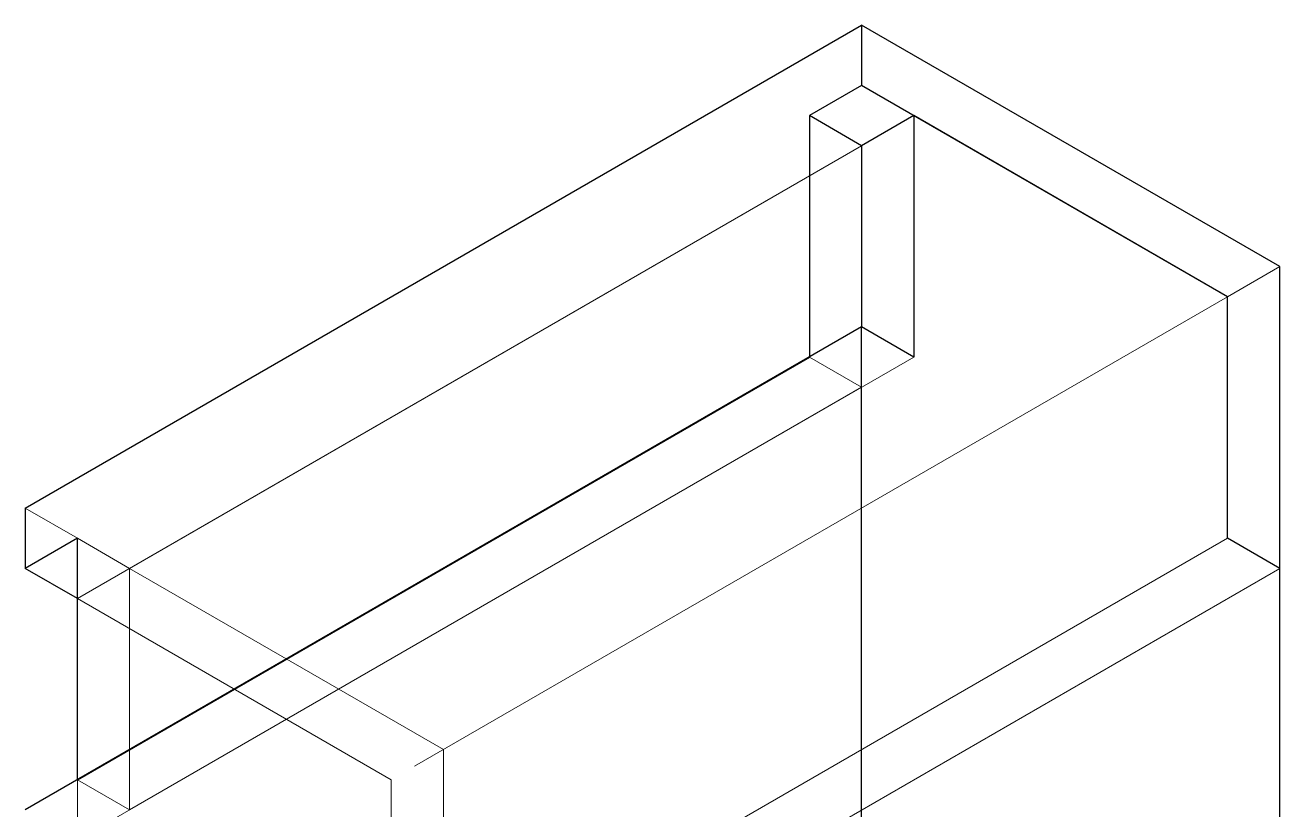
# Model space of a CAD drawing. Header units: millimetres. Extents: x 0 to 841, y 0 to 2287.
# Drawn here: x 622.949 to 624.646, y 243.559 to 244.621 of the extents above; entities that cross this region are included whole.
import ezdxf

# ---------------------------------------------------------------- set-up
doc = ezdxf.new("R2010")
doc.units = ezdxf.units.MM
doc.linetypes.add('HIDDEN', pattern=[1.905, 1.27, -0.635])

msp = doc.modelspace()

# ---------------------------------------------------------------- linework, layer by layer
at = {"color": 7, "linetype": 'Continuous', "lineweight": 25}
for p, q in [((622.949, 243.9675), (624.0804, 244.6207)), ((624.0804, 244.6207), (624.0804, 244.539)), ((624.6461, 244.2941), (624.0804, 244.6207)), ((624.0804, 244.539), (624.0097, 244.4982)), ((624.5754, 244.2533), (624.0804, 244.539)), ((624.0097, 244.4982), (624.0097, 244.1716)), ((624.0804, 244.4574), (624.0097, 244.4982)), ((624.1511, 244.4982), (624.0804, 244.4574)), ((624.1511, 244.4982), (624.1511, 244.1716)), ((624.5754, 244.2533), (624.1511, 244.4982)), ((624.0804, 244.4574), (624.0804, 244.2124)), ((624.6461, 243.8858), (624.6461, 244.2941)), ((624.5754, 243.9267), (624.5754, 244.2533)), ((624.0804, 244.2124), (622.949, 243.5593)), ((624.0804, 242.416), (624.0804, 244.2124)), ((624.1511, 244.1716), (624.0804, 244.2124)), ((623.0197, 243.6001), (624.0097, 244.1716)), ((622.949, 243.9675), (622.949, 243.8859)), ((623.0197, 243.9267), (622.949, 243.8859)), ((623.0197, 243.6001), (623.0197, 243.9267)), ((624.6461, 243.8858), (624.5754, 243.9267)), ((623.0197, 243.8451), (622.949, 243.8859)), ((624.6461, 242.0894), (624.6461, 243.8858))]:
    msp.add_line(p, q, dxfattribs=at)
at = {"color": 7, "linetype": 'HIDDEN', "lineweight": 18}
for p, q in [((624.0804, 244.4574), (623.0197, 243.8451)), ((623.0904, 243.8859), (624.0804, 244.4574)), ((624.5754, 244.2533), (624.6461, 244.2941)), ((624.5754, 244.2533), (623.444, 243.6001)), ((624.1511, 244.1716), (623.0197, 243.5184)), ((624.0804, 244.1308), (624.0097, 244.1716)), ((623.0904, 243.5593), (624.0804, 244.1308)), ((623.0197, 243.9267), (622.949, 243.9675)), ((623.0904, 243.8859), (623.0197, 243.9267)), ((624.5754, 243.9267), (623.444, 243.2735)), ((623.0904, 243.5593), (623.0904, 243.8859)), ((623.5147, 243.641), (623.0904, 243.8859)), ((624.6461, 243.8858), (623.5147, 243.2327)), ((623.444, 243.6001), (623.0197, 243.8451)), ((623.5147, 243.2327), (623.5147, 243.641)), ((623.0197, 243.6001), (623.0197, 243.5184)), ((623.0904, 243.5593), (623.0197, 243.6001)), ((623.444, 243.2735), (623.444, 243.6001))]:
    msp.add_line(p, q, dxfattribs=at)

doc.saveas('drawing.dxf')
